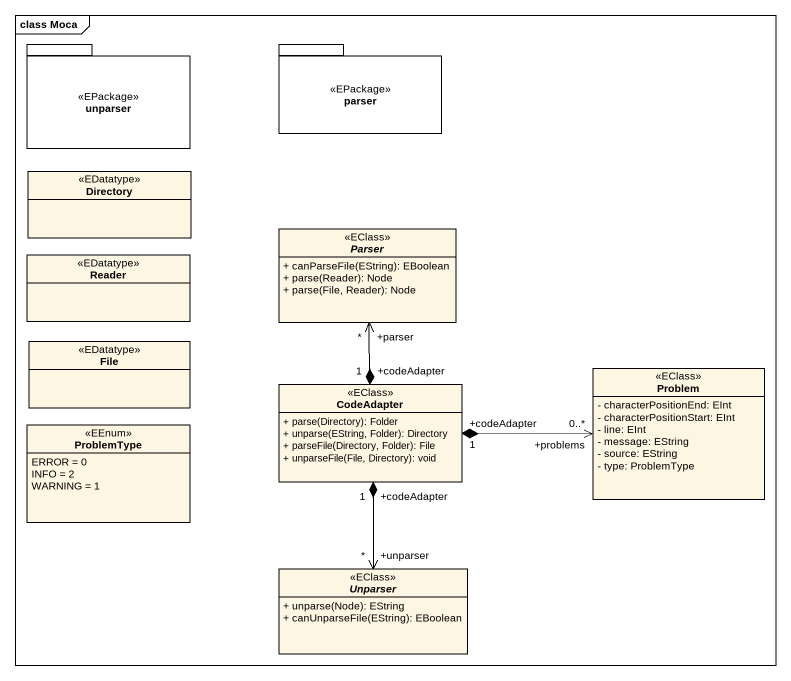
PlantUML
@startuml
mainframe class Moca
hide circle
hide empty members
skinparam classAttributeIconSize 0
package unparser <<EPackage>> {
}
package parser <<EPackage>> {
}
class Directory <<EDatatype>>
class Reader <<EDatatype>>
abstract class Parser <<EClass>> {
  + canParseFile(EString): EBoolean
  + parse(Reader): Node
  + parse(File, Reader): Node
}
class "File" as File_ <<EDatatype>>
class CodeAdapter <<EClass>> {
  + parse(Directory): Folder
  + unparse(EString, Folder): Directory
  + parseFile(Directory, Folder): File
  + unparseFile(File, Directory): void
}
class Problem <<EClass>> {
  - characterPositionEnd: EInt
  - characterPositionStart: EInt
  - line: EInt
  - message: EString
  - source: EString
  - type: ProblemType
}
enum ProblemType <<EEnum>> {
  ERROR = 0
  INFO = 2
  WARNING = 1
}
abstract class Unparser <<EClass>> {
  + unparse(Node): EString
  + canUnparseFile(EString): EBoolean
}
CodeAdapter "+codeAdapter\n1" *-up-> "+parser\n*" Parser
CodeAdapter "+codeAdapter\n1" *-right-> "+problems\n0..*" Problem
CodeAdapter "+codeAdapter\n1" *--> "+unparser\n*" Unparser
@enduml
